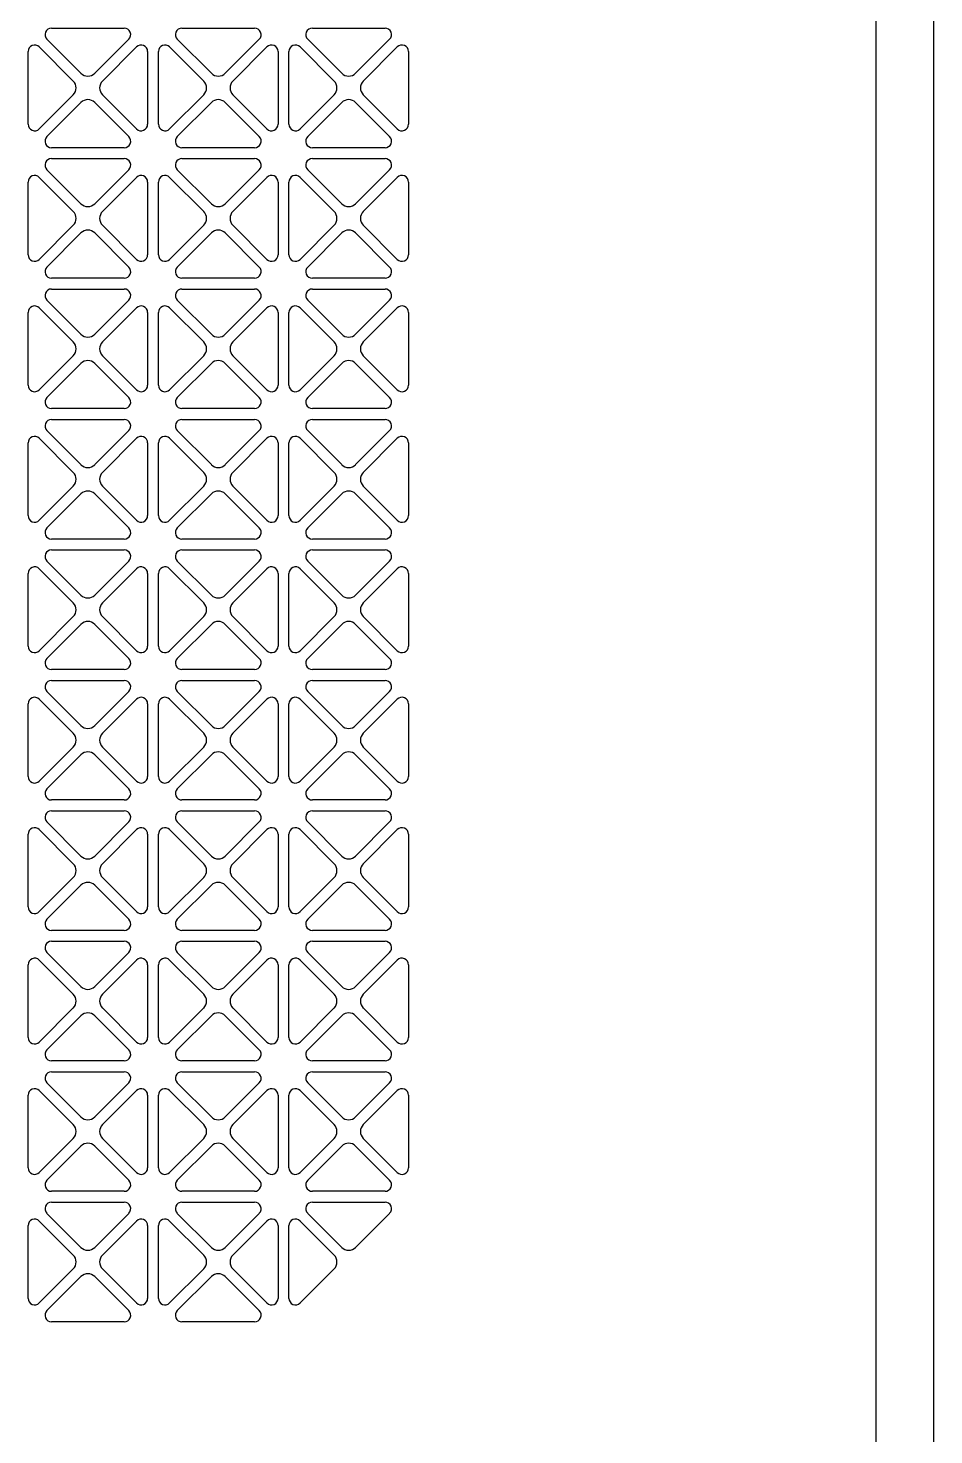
# Model space of a CAD drawing. Header units: millimetres. Extents: x 0 to 87554, y -20854 to 20404.
# Drawn here: x 80195.2 to 80361.9, y 16611.7 to 16870.5 of the extents above; entities that cross this region are included whole.
import ezdxf

# ---------------------------------------------------------------- set-up
doc = ezdxf.new("R2010")
doc.units = ezdxf.units.MM
doc.layers.get('0').update_dxf_attribs({"lineweight": 15})
for name, color, linetype in [('4215-12655_1_0', 7, 'Continuous'), ('4215-12661_1_0', 7, 'Continuous'), ('WANGKONG_0', 7, 'Continuous')]:
    doc.layers.add(name, color=color, linetype=linetype)

# ---------------------------------------------------------------- blocks, each defined once
blk = doc.blocks.new('e4tggg')
at = {"layer": '4215-12655_1_0', "color": 87, "linetype": 'Continuous'}
blk.add_line((557.01, -712.7), (557.01, 299.4), dxfattribs=at)
at = {"layer": '4215-12661_1_0', "color": 87, "linetype": 'Continuous'}
blk.add_line((546.31, 300.8), (546.31, -1712.2), dxfattribs=at)
at = {"layer": 'WANGKONG_0', "color": 87, "linetype": 'Continuous'}
for p, q in [((394.62, 68.8), (408, 68.8)), ((418.62, 68.8), (432, 68.8)), ((442.62, 68.8), (456, 68.8)), ((392.36, 65.34), (398.62, 59.07)), ((400.04, 60.49), (393.77, 66.75)), ((408.85, 66.75), (402.58, 60.49)), ((404, 59.07), (410.26, 65.34)), ((416.36, 65.34), (422.62, 59.07)), ((424.04, 60.49), (417.77, 66.75)), ((432.85, 66.75), (426.58, 60.49)), ((428, 59.07), (434.26, 65.34)), ((440.36, 65.34), (446.62, 59.07)), ((448.04, 60.49), (441.77, 66.75)), ((456.85, 66.75), (450.58, 60.49)), ((452, 59.07), (458.26, 65.34)), ((390.31, 51.11), (390.31, 64.49)), ((412.31, 64.49), (412.31, 51.11)), ((414.31, 51.11), (414.31, 64.49)), ((436.31, 64.49), (436.31, 51.11)), ((438.31, 51.11), (438.31, 64.49)), ((460.31, 64.49), (460.31, 51.11)), ((398.62, 56.53), (392.36, 50.26)), ((393.77, 48.85), (400.04, 55.11)), ((402.58, 55.11), (408.85, 48.85)), ((410.26, 50.26), (404, 56.53)), ((422.62, 56.53), (416.36, 50.26)), ((417.77, 48.85), (424.04, 55.11)), ((426.58, 55.11), (432.85, 48.85)), ((434.26, 50.26), (428, 56.53)), ((446.62, 56.53), (440.36, 50.26)), ((441.77, 48.85), (448.04, 55.11)), ((450.58, 55.11), (456.85, 48.85)), ((458.26, 50.26), (452, 56.53)), ((408, 46.8), (394.62, 46.8)), ((432, 46.8), (418.62, 46.8)), ((456, 46.8), (442.62, 46.8)), ((394.62, 44.8), (408, 44.8)), ((418.62, 44.8), (432, 44.8)), ((442.62, 44.8), (456, 44.8)), ((400.04, 36.49), (393.77, 42.75)), ((408.85, 42.75), (402.58, 36.49)), ((424.04, 36.49), (417.77, 42.75)), ((432.85, 42.75), (426.58, 36.49)), ((448.04, 36.49), (441.77, 42.75)), ((456.85, 42.75), (450.58, 36.49)), ((390.31, 27.11), (390.31, 40.49)), ((392.36, 41.34), (398.62, 35.07)), ((404, 35.07), (410.26, 41.34)), ((412.31, 40.49), (412.31, 27.11)), ((414.31, 27.11), (414.31, 40.49)), ((416.36, 41.34), (422.62, 35.07)), ((428, 35.07), (434.26, 41.34)), ((436.31, 40.49), (436.31, 27.11)), ((438.31, 27.11), (438.31, 40.49)), ((440.36, 41.34), (446.62, 35.07)), ((452, 35.07), (458.26, 41.34)), ((460.31, 40.49), (460.31, 27.11)), ((398.62, 32.53), (392.36, 26.26)), ((393.77, 24.85), (400.04, 31.11)), ((402.58, 31.11), (408.85, 24.85)), ((410.26, 26.26), (404, 32.53)), ((422.62, 32.53), (416.36, 26.26)), ((417.77, 24.85), (424.04, 31.11)), ((426.58, 31.11), (432.85, 24.85)), ((434.26, 26.26), (428, 32.53)), ((446.62, 32.53), (440.36, 26.26)), ((441.77, 24.85), (448.04, 31.11)), ((450.58, 31.11), (456.85, 24.85)), ((458.26, 26.26), (452, 32.53)), ((408, 22.8), (394.62, 22.8)), ((394.62, 20.8), (408, 20.8)), ((432, 22.8), (418.62, 22.8)), ((418.62, 20.8), (432, 20.8)), ((456, 22.8), (442.62, 22.8)), ((442.62, 20.8), (456, 20.8)), ((400.04, 12.49), (393.77, 18.75)), ((408.85, 18.75), (402.58, 12.49)), ((424.04, 12.49), (417.77, 18.75)), ((432.85, 18.75), (426.58, 12.49)), ((448.04, 12.49), (441.77, 18.75)), ((456.85, 18.75), (450.58, 12.49)), ((390.31, 3.11), (390.31, 16.49)), ((392.36, 17.34), (398.62, 11.07)), ((404, 11.07), (410.26, 17.34)), ((412.31, 16.49), (412.31, 3.11)), ((414.31, 3.11), (414.31, 16.49)), ((416.36, 17.34), (422.62, 11.07)), ((428, 11.07), (434.26, 17.34)), ((436.31, 16.49), (436.31, 3.11)), ((438.31, 3.11), (438.31, 16.49)), ((440.36, 17.34), (446.62, 11.07)), ((452, 11.07), (458.26, 17.34)), ((460.31, 16.49), (460.31, 3.11)), ((398.62, 8.53), (392.36, 2.26)), ((410.26, 2.26), (404, 8.53)), ((422.62, 8.53), (416.36, 2.26)), ((434.26, 2.26), (428, 8.53)), ((446.62, 8.53), (440.36, 2.26)), ((458.26, 2.26), (452, 8.53)), ((393.77, 0.85), (400.04, 7.11)), ((402.58, 7.11), (408.85, 0.85)), ((417.77, 0.85), (424.04, 7.11)), ((426.58, 7.11), (432.85, 0.85)), ((441.77, 0.85), (448.04, 7.11)), ((450.58, 7.11), (456.85, 0.85)), ((408, -1.2), (394.62, -1.2)), ((432, -1.2), (418.62, -1.2)), ((456, -1.2), (442.62, -1.2)), ((394.62, -3.2), (408, -3.2)), ((418.62, -3.2), (432, -3.2)), ((442.62, -3.2), (456, -3.2)), ((390.31, -20.89), (390.31, -7.51)), ((392.36, -6.66), (398.62, -12.93)), ((400.04, -11.51), (393.77, -5.25)), ((408.85, -5.25), (402.58, -11.51)), ((404, -12.93), (410.26, -6.66)), ((412.31, -7.51), (412.31, -20.89)), ((414.31, -20.89), (414.31, -7.51)), ((416.36, -6.66), (422.62, -12.93)), ((424.04, -11.51), (417.77, -5.25)), ((432.85, -5.25), (426.58, -11.51)), ((428, -12.93), (434.26, -6.66)), ((436.31, -7.51), (436.31, -20.89)), ((438.31, -20.89), (438.31, -7.51)), ((440.36, -6.66), (446.62, -12.93)), ((448.04, -11.51), (441.77, -5.25)), ((456.85, -5.25), (450.58, -11.51)), ((452, -12.93), (458.26, -6.66)), ((460.31, -7.51), (460.31, -20.89)), ((398.62, -15.47), (392.36, -21.74)), ((410.26, -21.74), (404, -15.47)), ((422.62, -15.47), (416.36, -21.74)), ((434.26, -21.74), (428, -15.47)), ((446.62, -15.47), (440.36, -21.74)), ((458.26, -21.74), (452, -15.47)), ((393.77, -23.15), (400.04, -16.89)), ((402.58, -16.89), (408.85, -23.15)), ((417.77, -23.15), (424.04, -16.89)), ((426.58, -16.89), (432.85, -23.15)), ((441.77, -23.15), (448.04, -16.89)), ((450.58, -16.89), (456.85, -23.15)), ((408, -25.2), (394.62, -25.2)), ((432, -25.2), (418.62, -25.2)), ((456, -25.2), (442.62, -25.2)), ((394.62, -27.2), (408, -27.2)), ((418.62, -27.2), (432, -27.2)), ((442.62, -27.2), (456, -27.2)), ((392.36, -30.66), (398.62, -36.93)), ((400.04, -35.51), (393.77, -29.25)), ((408.85, -29.25), (402.58, -35.51)), ((404, -36.93), (410.26, -30.66)), ((416.36, -30.66), (422.62, -36.93)), ((424.04, -35.51), (417.77, -29.25)), ((432.85, -29.25), (426.58, -35.51)), ((428, -36.93), (434.26, -30.66)), ((440.36, -30.66), (446.62, -36.93)), ((448.04, -35.51), (441.77, -29.25)), ((456.85, -29.25), (450.58, -35.51)), ((452, -36.93), (458.26, -30.66)), ((390.31, -44.89), (390.31, -31.51)), ((412.31, -31.51), (412.31, -44.89)), ((414.31, -44.89), (414.31, -31.51)), ((436.31, -31.51), (436.31, -44.89)), ((438.31, -44.89), (438.31, -31.51)), ((460.31, -31.51), (460.31, -44.89)), ((398.62, -39.47), (392.36, -45.74)), ((393.77, -47.15), (400.04, -40.89)), ((402.58, -40.89), (408.85, -47.15)), ((410.26, -45.74), (404, -39.47)), ((422.62, -39.47), (416.36, -45.74)), ((417.77, -47.15), (424.04, -40.89)), ((426.58, -40.89), (432.85, -47.15)), ((434.26, -45.74), (428, -39.47)), ((446.62, -39.47), (440.36, -45.74)), ((441.77, -47.15), (448.04, -40.89)), ((450.58, -40.89), (456.85, -47.15)), ((458.26, -45.74), (452, -39.47)), ((408, -49.2), (394.62, -49.2)), ((394.62, -51.2), (408, -51.2)), ((432, -49.2), (418.62, -49.2)), ((418.62, -51.2), (432, -51.2)), ((456, -49.2), (442.62, -49.2)), ((442.62, -51.2), (456, -51.2)), ((400.04, -59.51), (393.77, -53.25)), ((408.85, -53.25), (402.58, -59.51)), ((424.04, -59.51), (417.77, -53.25)), ((432.85, -53.25), (426.58, -59.51)), ((448.04, -59.51), (441.77, -53.25)), ((456.85, -53.25), (450.58, -59.51)), ((390.31, -68.89), (390.31, -55.51)), ((392.36, -54.66), (398.62, -60.93)), ((404, -60.93), (410.26, -54.66)), ((412.31, -55.51), (412.31, -68.89)), ((414.31, -68.89), (414.31, -55.51)), ((416.36, -54.66), (422.62, -60.93)), ((428, -60.93), (434.26, -54.66)), ((436.31, -55.51), (436.31, -68.89)), ((438.31, -68.89), (438.31, -55.51)), ((440.36, -54.66), (446.62, -60.93)), ((452, -60.93), (458.26, -54.66)), ((460.31, -55.51), (460.31, -68.89)), ((398.62, -63.47), (392.36, -69.74)), ((410.26, -69.74), (404, -63.47)), ((422.62, -63.47), (416.36, -69.74)), ((434.26, -69.74), (428, -63.47)), ((446.62, -63.47), (440.36, -69.74)), ((458.26, -69.74), (452, -63.47)), ((393.77, -71.15), (400.04, -64.89)), ((402.58, -64.89), (408.85, -71.15)), ((417.77, -71.15), (424.04, -64.89)), ((426.58, -64.89), (432.85, -71.15)), ((441.77, -71.15), (448.04, -64.89)), ((450.58, -64.89), (456.85, -71.15)), ((408, -73.2), (394.62, -73.2)), ((432, -73.2), (418.62, -73.2)), ((456, -73.2), (442.62, -73.2)), ((400.04, -83.51), (393.77, -77.25)), ((394.62, -75.2), (408, -75.2)), ((408.85, -77.25), (402.58, -83.51)), ((424.04, -83.51), (417.77, -77.25)), ((418.62, -75.2), (432, -75.2)), ((432.85, -77.25), (426.58, -83.51)), ((448.04, -83.51), (441.77, -77.25)), ((442.62, -75.2), (456, -75.2)), ((456.85, -77.25), (450.58, -83.51)), ((390.31, -92.89), (390.31, -79.51)), ((392.36, -78.66), (398.62, -84.93)), ((404, -84.93), (410.26, -78.66)), ((412.31, -79.51), (412.31, -92.89)), ((414.31, -92.89), (414.31, -79.51)), ((416.36, -78.66), (422.62, -84.93)), ((428, -84.93), (434.26, -78.66)), ((436.31, -79.51), (436.31, -92.89)), ((438.31, -92.89), (438.31, -79.51)), ((440.36, -78.66), (446.62, -84.93)), ((452, -84.93), (458.26, -78.66)), ((460.31, -79.51), (460.31, -92.89)), ((398.62, -87.47), (392.36, -93.74)), ((410.26, -93.74), (404, -87.47)), ((422.62, -87.47), (416.36, -93.74)), ((434.26, -93.74), (428, -87.47)), ((446.62, -87.47), (440.36, -93.74)), ((458.26, -93.74), (452, -87.47)), ((393.77, -95.15), (400.04, -88.89)), ((402.58, -88.89), (408.85, -95.15)), ((417.77, -95.15), (424.04, -88.89)), ((426.58, -88.89), (432.85, -95.15)), ((441.77, -95.15), (448.04, -88.89)), ((450.58, -88.89), (456.85, -95.15)), ((408, -97.2), (394.62, -97.2)), ((432, -97.2), (418.62, -97.2)), ((456, -97.2), (442.62, -97.2)), ((394.62, -99.2), (408, -99.2)), ((418.62, -99.2), (432, -99.2)), ((442.62, -99.2), (456, -99.2)), ((390.31, -116.89), (390.31, -103.51)), ((392.36, -102.66), (398.62, -108.93)), ((400.04, -107.51), (393.77, -101.25)), ((408.85, -101.25), (402.58, -107.51)), ((404, -108.93), (410.26, -102.66)), ((412.31, -103.51), (412.31, -116.89)), ((414.31, -116.89), (414.31, -103.51)), ((416.36, -102.66), (422.62, -108.93)), ((424.04, -107.51), (417.77, -101.25)), ((432.85, -101.25), (426.58, -107.51)), ((428, -108.93), (434.26, -102.66)), ((436.31, -103.51), (436.31, -116.89)), ((438.31, -116.89), (438.31, -103.51)), ((440.36, -102.66), (446.62, -108.93)), ((448.04, -107.51), (441.77, -101.25)), ((456.85, -101.25), (450.58, -107.51)), ((452, -108.93), (458.26, -102.66)), ((460.31, -103.51), (460.31, -116.89)), ((398.62, -111.47), (392.36, -117.74)), ((393.77, -119.15), (400.04, -112.89)), ((402.58, -112.89), (408.85, -119.15)), ((410.26, -117.74), (404, -111.47)), ((422.62, -111.47), (416.36, -117.74)), ((417.77, -119.15), (424.04, -112.89)), ((426.58, -112.89), (432.85, -119.15)), ((434.26, -117.74), (428, -111.47)), ((446.62, -111.47), (440.36, -117.74)), ((441.77, -119.15), (448.04, -112.89)), ((450.58, -112.89), (456.85, -119.15)), ((458.26, -117.74), (452, -111.47)), ((408, -121.2), (394.62, -121.2)), ((432, -121.2), (418.62, -121.2)), ((456, -121.2), (442.62, -121.2)), ((394.62, -123.2), (408, -123.2)), ((418.62, -123.2), (432, -123.2)), ((442.62, -123.2), (456, -123.2)), ((392.36, -126.66), (398.62, -132.93)), ((400.04, -131.51), (393.77, -125.25)), ((408.85, -125.25), (402.58, -131.51)), ((404, -132.93), (410.26, -126.66)), ((416.36, -126.66), (422.62, -132.93)), ((424.04, -131.51), (417.77, -125.25)), ((432.85, -125.25), (426.58, -131.51)), ((428, -132.93), (434.26, -126.66)), ((440.36, -126.66), (446.62, -132.93)), ((448.04, -131.51), (441.77, -125.25)), ((456.85, -125.25), (450.58, -131.51)), ((452, -132.93), (458.26, -126.66)), ((390.31, -140.89), (390.31, -127.51)), ((412.31, -127.51), (412.31, -140.89)), ((414.31, -140.89), (414.31, -127.51)), ((436.31, -127.51), (436.31, -140.89)), ((438.31, -140.89), (438.31, -127.51)), ((460.31, -127.51), (460.31, -140.89)), ((398.62, -135.47), (392.36, -141.74)), ((393.77, -143.15), (400.04, -136.89)), ((402.58, -136.89), (408.85, -143.15)), ((410.26, -141.74), (404, -135.47)), ((422.62, -135.47), (416.36, -141.74)), ((417.77, -143.15), (424.04, -136.89)), ((426.58, -136.89), (432.85, -143.15)), ((434.26, -141.74), (428, -135.47)), ((446.62, -135.47), (440.36, -141.74)), ((441.77, -143.15), (448.04, -136.89)), ((450.58, -136.89), (456.85, -143.15)), ((458.26, -141.74), (452, -135.47)), ((408, -145.2), (394.62, -145.2)), ((394.62, -147.2), (408, -147.2)), ((432, -145.2), (418.62, -145.2)), ((418.62, -147.2), (432, -147.2)), ((456, -145.2), (442.62, -145.2)), ((442.62, -147.2), (456, -147.2)), ((400.04, -155.51), (393.77, -149.25)), ((408.85, -149.25), (402.58, -155.51)), ((424.04, -155.51), (417.77, -149.25)), ((432.85, -149.25), (426.58, -155.51)), ((448.04, -155.51), (441.77, -149.25)), ((456.85, -149.25), (450.58, -155.51)), ((390.31, -164.89), (390.31, -151.51)), ((392.36, -150.66), (398.62, -156.93)), ((404, -156.93), (410.26, -150.66)), ((412.31, -151.51), (412.31, -164.89)), ((414.31, -164.89), (414.31, -151.51)), ((416.36, -150.66), (422.62, -156.93)), ((428, -156.93), (434.26, -150.66)), ((436.31, -151.51), (436.31, -164.89)), ((438.31, -164.89), (438.31, -151.51)), ((440.36, -150.66), (446.62, -156.93)), ((398.62, -159.47), (392.36, -165.74)), ((410.26, -165.74), (404, -159.47)), ((422.62, -159.47), (416.36, -165.74)), ((434.26, -165.74), (428, -159.47)), ((446.62, -159.47), (440.36, -165.74)), ((393.77, -167.15), (400.04, -160.89)), ((402.58, -160.89), (408.85, -167.15)), ((417.77, -167.15), (424.04, -160.89)), ((426.58, -160.89), (432.85, -167.15)), ((408, -169.2), (394.62, -169.2)), ((432, -169.2), (418.62, -169.2))]:
    blk.add_line(p, q, dxfattribs=at)
for centre, radius, start, end in [((394.62, 67.6), 1.2, 90, 225), ((408, 67.6), 1.2, 315, 90), ((418.62, 67.6), 1.2, 90, 225), ((432, 67.6), 1.2, 315, 90), ((442.62, 67.6), 1.2, 90, 225), ((456, 67.6), 1.2, 315, 90), ((391.51, 64.49), 1.2, 45, 180), ((411.11, 64.49), 1.2, 0, 135), ((415.51, 64.49), 1.2, 45, 180), ((435.11, 64.49), 1.2, 0, 135), ((439.51, 64.49), 1.2, 45, 180), ((459.11, 64.49), 1.2, 0, 135), ((401.31, 61.76), 1.8, 225, 315), ((425.31, 61.76), 1.8, 225, 315), ((449.31, 61.76), 1.8, 225, 315), ((397.35, 57.8), 1.8, 315, 45), ((405.27, 57.8), 1.8, 135, 225), ((421.35, 57.8), 1.8, 315, 45), ((429.27, 57.8), 1.8, 135, 225), ((445.35, 57.8), 1.8, 315, 45), ((453.27, 57.8), 1.8, 135, 225), ((401.31, 53.84), 1.8, 45, 135), ((425.31, 53.84), 1.8, 45, 135), ((449.31, 53.84), 1.8, 45, 135), ((391.51, 51.11), 1.2, 180, 315), ((411.11, 51.11), 1.2, 225, 0), ((415.51, 51.11), 1.2, 180, 315), ((435.11, 51.11), 1.2, 225, 0), ((439.51, 51.11), 1.2, 180, 315), ((459.11, 51.11), 1.2, 225, 0), ((394.62, 48), 1.2, 135, 270), ((408, 48), 1.2, 270, 45), ((418.62, 48), 1.2, 135, 270), ((432, 48), 1.2, 270, 45), ((442.62, 48), 1.2, 135, 270), ((456, 48), 1.2, 270, 45), ((394.62, 43.6), 1.2, 90, 225), ((408, 43.6), 1.2, 315, 90), ((418.62, 43.6), 1.2, 90, 225), ((432, 43.6), 1.2, 315, 90), ((442.62, 43.6), 1.2, 90, 225), ((456, 43.6), 1.2, 315, 90), ((391.51, 40.49), 1.2, 45, 180), ((411.11, 40.49), 1.2, 0, 135), ((415.51, 40.49), 1.2, 45, 180), ((435.11, 40.49), 1.2, 0, 135), ((439.51, 40.49), 1.2, 45, 180), ((459.11, 40.49), 1.2, 0, 135), ((401.31, 37.76), 1.8, 225, 315), ((425.31, 37.76), 1.8, 225, 315), ((449.31, 37.76), 1.8, 225, 315), ((397.35, 33.8), 1.8, 315, 45), ((405.27, 33.8), 1.8, 135, 225), ((421.35, 33.8), 1.8, 315, 45), ((429.27, 33.8), 1.8, 135, 225), ((445.35, 33.8), 1.8, 315, 45), ((453.27, 33.8), 1.8, 135, 225), ((401.31, 29.84), 1.8, 45, 135), ((425.31, 29.84), 1.8, 45, 135), ((449.31, 29.84), 1.8, 45, 135), ((391.51, 27.11), 1.2, 180, 315), ((411.11, 27.11), 1.2, 225, 0), ((415.51, 27.11), 1.2, 180, 315), ((435.11, 27.11), 1.2, 225, 0), ((439.51, 27.11), 1.2, 180, 315), ((459.11, 27.11), 1.2, 225, 0), ((394.62, 24), 1.2, 135, 270), ((408, 24), 1.2, 270, 45), ((418.62, 24), 1.2, 135, 270), ((432, 24), 1.2, 270, 45), ((442.62, 24), 1.2, 135, 270), ((456, 24), 1.2, 270, 45), ((394.62, 19.6), 1.2, 90, 225), ((408, 19.6), 1.2, 315, 90), ((418.62, 19.6), 1.2, 90, 225), ((432, 19.6), 1.2, 315, 90), ((442.62, 19.6), 1.2, 90, 225), ((456, 19.6), 1.2, 315, 90), ((391.51, 16.49), 1.2, 45, 180), ((411.11, 16.49), 1.2, 0, 135), ((415.51, 16.49), 1.2, 45, 180), ((435.11, 16.49), 1.2, 0, 135), ((439.51, 16.49), 1.2, 45, 180), ((459.11, 16.49), 1.2, 0, 135), ((397.35, 9.8), 1.8, 315, 45), ((401.31, 13.76), 1.8, 225, 315), ((405.27, 9.8), 1.8, 135, 225), ((421.35, 9.8), 1.8, 315, 45), ((425.31, 13.76), 1.8, 225, 315), ((429.27, 9.8), 1.8, 135, 225), ((445.35, 9.8), 1.8, 315, 45), ((449.31, 13.76), 1.8, 225, 315), ((453.27, 9.8), 1.8, 135, 225), ((401.31, 5.84), 1.8, 45, 135), ((425.31, 5.84), 1.8, 45, 135), ((449.31, 5.84), 1.8, 45, 135), ((391.51, 3.11), 1.2, 180, 315), ((411.11, 3.11), 1.2, 225, 0), ((415.51, 3.11), 1.2, 180, 315), ((435.11, 3.11), 1.2, 225, 0), ((439.51, 3.11), 1.2, 180, 315), ((459.11, 3.11), 1.2, 225, 0), ((394.62, 0), 1.2, 135, 270), ((408, 0), 1.2, 270, 45), ((418.62, 0), 1.2, 135, 270), ((432, 0), 1.2, 270, 45), ((442.62, 0), 1.2, 135, 270), ((456, 0), 1.2, 270, 45), ((394.62, -4.4), 1.2, 90, 225), ((408, -4.4), 1.2, 315, 90), ((418.62, -4.4), 1.2, 90, 225), ((432, -4.4), 1.2, 315, 90), ((442.62, -4.4), 1.2, 90, 225), ((456, -4.4), 1.2, 315, 90), ((391.51, -7.51), 1.2, 45, 180), ((411.11, -7.51), 1.2, 0, 135), ((415.51, -7.51), 1.2, 45, 180), ((435.11, -7.51), 1.2, 0, 135), ((439.51, -7.51), 1.2, 45, 180), ((459.11, -7.51), 1.2, 0, 135), ((397.35, -14.2), 1.8, 315, 45), ((401.31, -10.24), 1.8, 225, 315), ((405.27, -14.2), 1.8, 135, 225), ((421.35, -14.2), 1.8, 315, 45), ((425.31, -10.24), 1.8, 225, 315), ((429.27, -14.2), 1.8, 135, 225), ((445.35, -14.2), 1.8, 315, 45), ((449.31, -10.24), 1.8, 225, 315), ((453.27, -14.2), 1.8, 135, 225), ((401.31, -18.16), 1.8, 45, 135), ((425.31, -18.16), 1.8, 45, 135), ((449.31, -18.16), 1.8, 45, 135), ((391.51, -20.89), 1.2, 180, 315), ((394.62, -24), 1.2, 135, 270), ((408, -24), 1.2, 270, 45), ((411.11, -20.89), 1.2, 225, 0), ((415.51, -20.89), 1.2, 180, 315), ((418.62, -24), 1.2, 135, 270), ((432, -24), 1.2, 270, 45), ((435.11, -20.89), 1.2, 225, 0), ((439.51, -20.89), 1.2, 180, 315), ((442.62, -24), 1.2, 135, 270), ((456, -24), 1.2, 270, 45), ((459.11, -20.89), 1.2, 225, 0), ((394.62, -28.4), 1.2, 90, 225), ((408, -28.4), 1.2, 315, 90), ((418.62, -28.4), 1.2, 90, 225), ((432, -28.4), 1.2, 315, 90), ((442.62, -28.4), 1.2, 90, 225), ((456, -28.4), 1.2, 315, 90), ((391.51, -31.51), 1.2, 45, 180), ((411.11, -31.51), 1.2, 0, 135), ((415.51, -31.51), 1.2, 45, 180), ((435.11, -31.51), 1.2, 0, 135), ((439.51, -31.51), 1.2, 45, 180), ((459.11, -31.51), 1.2, 0, 135), ((401.31, -34.24), 1.8, 225, 315), ((425.31, -34.24), 1.8, 225, 315), ((449.31, -34.24), 1.8, 225, 315), ((397.35, -38.2), 1.8, 315, 45), ((405.27, -38.2), 1.8, 135, 225), ((421.35, -38.2), 1.8, 315, 45), ((429.27, -38.2), 1.8, 135, 225), ((445.35, -38.2), 1.8, 315, 45), ((453.27, -38.2), 1.8, 135, 225), ((401.31, -42.16), 1.8, 45, 135), ((425.31, -42.16), 1.8, 45, 135), ((449.31, -42.16), 1.8, 45, 135), ((391.51, -44.89), 1.2, 180, 315), ((411.11, -44.89), 1.2, 225, 0), ((415.51, -44.89), 1.2, 180, 315), ((435.11, -44.89), 1.2, 225, 0), ((439.51, -44.89), 1.2, 180, 315), ((459.11, -44.89), 1.2, 225, 0), ((394.62, -48), 1.2, 135, 270), ((408, -48), 1.2, 270, 45), ((418.62, -48), 1.2, 135, 270), ((432, -48), 1.2, 270, 45), ((442.62, -48), 1.2, 135, 270), ((456, -48), 1.2, 270, 45), ((394.62, -52.4), 1.2, 90, 225), ((408, -52.4), 1.2, 315, 90), ((418.62, -52.4), 1.2, 90, 225), ((432, -52.4), 1.2, 315, 90), ((442.62, -52.4), 1.2, 90, 225), ((456, -52.4), 1.2, 315, 90), ((391.51, -55.51), 1.2, 45, 180), ((411.11, -55.51), 1.2, 0, 135), ((415.51, -55.51), 1.2, 45, 180), ((435.11, -55.51), 1.2, 0, 135), ((439.51, -55.51), 1.2, 45, 180), ((459.11, -55.51), 1.2, 0, 135), ((401.31, -58.24), 1.8, 225, 315), ((425.31, -58.24), 1.8, 225, 315), ((449.31, -58.24), 1.8, 225, 315), ((397.35, -62.2), 1.8, 315, 45), ((405.27, -62.2), 1.8, 135, 225), ((421.35, -62.2), 1.8, 315, 45), ((429.27, -62.2), 1.8, 135, 225), ((445.35, -62.2), 1.8, 315, 45), ((453.27, -62.2), 1.8, 135, 225), ((401.31, -66.16), 1.8, 45, 135), ((425.31, -66.16), 1.8, 45, 135), ((449.31, -66.16), 1.8, 45, 135), ((391.51, -68.89), 1.2, 180, 315), ((411.11, -68.89), 1.2, 225, 0), ((415.51, -68.89), 1.2, 180, 315), ((435.11, -68.89), 1.2, 225, 0), ((439.51, -68.89), 1.2, 180, 315), ((459.11, -68.89), 1.2, 225, 0), ((394.62, -72), 1.2, 135, 270), ((408, -72), 1.2, 270, 45), ((418.62, -72), 1.2, 135, 270), ((432, -72), 1.2, 270, 45), ((442.62, -72), 1.2, 135, 270), ((456, -72), 1.2, 270, 45), ((394.62, -76.4), 1.2, 90, 225), ((408, -76.4), 1.2, 315, 90), ((418.62, -76.4), 1.2, 90, 225), ((432, -76.4), 1.2, 315, 90), ((442.62, -76.4), 1.2, 90, 225), ((456, -76.4), 1.2, 315, 90), ((391.51, -79.51), 1.2, 45, 180), ((411.11, -79.51), 1.2, 0, 135), ((415.51, -79.51), 1.2, 45, 180), ((435.11, -79.51), 1.2, 0, 135), ((439.51, -79.51), 1.2, 45, 180), ((459.11, -79.51), 1.2, 0, 135), ((397.35, -86.2), 1.8, 315, 45), ((401.31, -82.24), 1.8, 225, 315), ((405.27, -86.2), 1.8, 135, 225), ((421.35, -86.2), 1.8, 315, 45), ((425.31, -82.24), 1.8, 225, 315), ((429.27, -86.2), 1.8, 135, 225), ((445.35, -86.2), 1.8, 315, 45), ((449.31, -82.24), 1.8, 225, 315), ((453.27, -86.2), 1.8, 135, 225), ((401.31, -90.16), 1.8, 45, 135), ((425.31, -90.16), 1.8, 45, 135), ((449.31, -90.16), 1.8, 45, 135), ((391.51, -92.89), 1.2, 180, 315), ((411.11, -92.89), 1.2, 225, 0), ((415.51, -92.89), 1.2, 180, 315), ((435.11, -92.89), 1.2, 225, 0), ((439.51, -92.89), 1.2, 180, 315), ((459.11, -92.89), 1.2, 225, 0), ((394.62, -96), 1.2, 135, 270), ((408, -96), 1.2, 270, 45), ((418.62, -96), 1.2, 135, 270), ((432, -96), 1.2, 270, 45), ((442.62, -96), 1.2, 135, 270), ((456, -96), 1.2, 270, 45), ((394.62, -100.4), 1.2, 90, 225), ((408, -100.4), 1.2, 315, 90), ((418.62, -100.4), 1.2, 90, 225), ((432, -100.4), 1.2, 315, 90), ((442.62, -100.4), 1.2, 90, 225), ((456, -100.4), 1.2, 315, 90), ((391.51, -103.51), 1.2, 45, 180), ((411.11, -103.51), 1.2, 0, 135), ((415.51, -103.51), 1.2, 45, 180), ((435.11, -103.51), 1.2, 0, 135), ((439.51, -103.51), 1.2, 45, 180), ((459.11, -103.51), 1.2, 0, 135), ((401.31, -106.24), 1.8, 225, 315), ((425.31, -106.24), 1.8, 225, 315), ((449.31, -106.24), 1.8, 225, 315), ((397.35, -110.2), 1.8, 315, 45), ((405.27, -110.2), 1.8, 135, 225), ((421.35, -110.2), 1.8, 315, 45), ((429.27, -110.2), 1.8, 135, 225), ((445.35, -110.2), 1.8, 315, 45), ((453.27, -110.2), 1.8, 135, 225), ((401.31, -114.16), 1.8, 45, 135), ((425.31, -114.16), 1.8, 45, 135), ((449.31, -114.16), 1.8, 45, 135), ((391.51, -116.89), 1.2, 180, 315), ((411.11, -116.89), 1.2, 225, 0), ((415.51, -116.89), 1.2, 180, 315), ((435.11, -116.89), 1.2, 225, 0), ((439.51, -116.89), 1.2, 180, 315), ((459.11, -116.89), 1.2, 225, 0), ((394.62, -120), 1.2, 135, 270), ((408, -120), 1.2, 270, 45), ((418.62, -120), 1.2, 135, 270), ((432, -120), 1.2, 270, 45), ((442.62, -120), 1.2, 135, 270), ((456, -120), 1.2, 270, 45), ((394.62, -124.4), 1.2, 90, 225), ((408, -124.4), 1.2, 315, 90), ((418.62, -124.4), 1.2, 90, 225), ((432, -124.4), 1.2, 315, 90), ((442.62, -124.4), 1.2, 90, 225), ((456, -124.4), 1.2, 315, 90), ((391.51, -127.51), 1.2, 45, 180), ((411.11, -127.51), 1.2, 0, 135), ((415.51, -127.51), 1.2, 45, 180), ((435.11, -127.51), 1.2, 0, 135), ((439.51, -127.51), 1.2, 45, 180), ((459.11, -127.51), 1.2, 0, 135), ((401.31, -130.24), 1.8, 225, 315), ((425.31, -130.24), 1.8, 225, 315), ((449.31, -130.24), 1.8, 225, 315), ((397.35, -134.2), 1.8, 315, 45), ((405.27, -134.2), 1.8, 135, 225), ((421.35, -134.2), 1.8, 315, 45), ((429.27, -134.2), 1.8, 135, 225), ((445.35, -134.2), 1.8, 315, 45), ((453.27, -134.2), 1.8, 135, 225), ((401.31, -138.16), 1.8, 45, 135), ((425.31, -138.16), 1.8, 45, 135), ((449.31, -138.16), 1.8, 45, 135), ((391.51, -140.89), 1.2, 180, 315), ((411.11, -140.89), 1.2, 225, 0), ((415.51, -140.89), 1.2, 180, 315), ((435.11, -140.89), 1.2, 225, 0), ((439.51, -140.89), 1.2, 180, 315), ((459.11, -140.89), 1.2, 225, 0), ((394.62, -144), 1.2, 135, 270), ((408, -144), 1.2, 270, 45), ((418.62, -144), 1.2, 135, 270), ((432, -144), 1.2, 270, 45), ((442.62, -144), 1.2, 135, 270), ((456, -144), 1.2, 270, 45), ((394.62, -148.4), 1.2, 90, 225), ((408, -148.4), 1.2, 315, 90), ((418.62, -148.4), 1.2, 90, 225), ((432, -148.4), 1.2, 315, 90), ((442.62, -148.4), 1.2, 90, 225), ((456, -148.4), 1.2, 315, 90), ((391.51, -151.51), 1.2, 45, 180), ((411.11, -151.51), 1.2, 0, 135), ((415.51, -151.51), 1.2, 45, 180), ((435.11, -151.51), 1.2, 0, 135), ((439.51, -151.51), 1.2, 45, 180), ((397.35, -158.2), 1.8, 315, 45), ((401.31, -154.24), 1.8, 225, 315), ((405.27, -158.2), 1.8, 135, 225), ((421.35, -158.2), 1.8, 315, 45), ((425.31, -154.24), 1.8, 225, 315), ((429.27, -158.2), 1.8, 135, 225), ((445.35, -158.2), 1.8, 315, 45), ((449.31, -154.24), 1.8, 225, 315), ((401.31, -162.16), 1.8, 45, 135), ((425.31, -162.16), 1.8, 45, 135), ((391.51, -164.89), 1.2, 180, 315), ((411.11, -164.89), 1.2, 225, 0), ((415.51, -164.89), 1.2, 180, 315), ((435.11, -164.89), 1.2, 225, 0), ((439.51, -164.89), 1.2, 180, 315), ((394.62, -168), 1.2, 135, 270), ((408, -168), 1.2, 270, 45), ((418.62, -168), 1.2, 135, 270), ((432, -168), 1.2, 270, 45)]:
    blk.add_arc(centre, radius, start, end, dxfattribs=at)

msp = doc.modelspace()

# ---------------------------------------------------------------- block references
at = {"lineweight": -3}
msp.add_blockref('e4tggg', (79804.891, 16801.676), dxfattribs=at)

doc.saveas('drawing.dxf')
